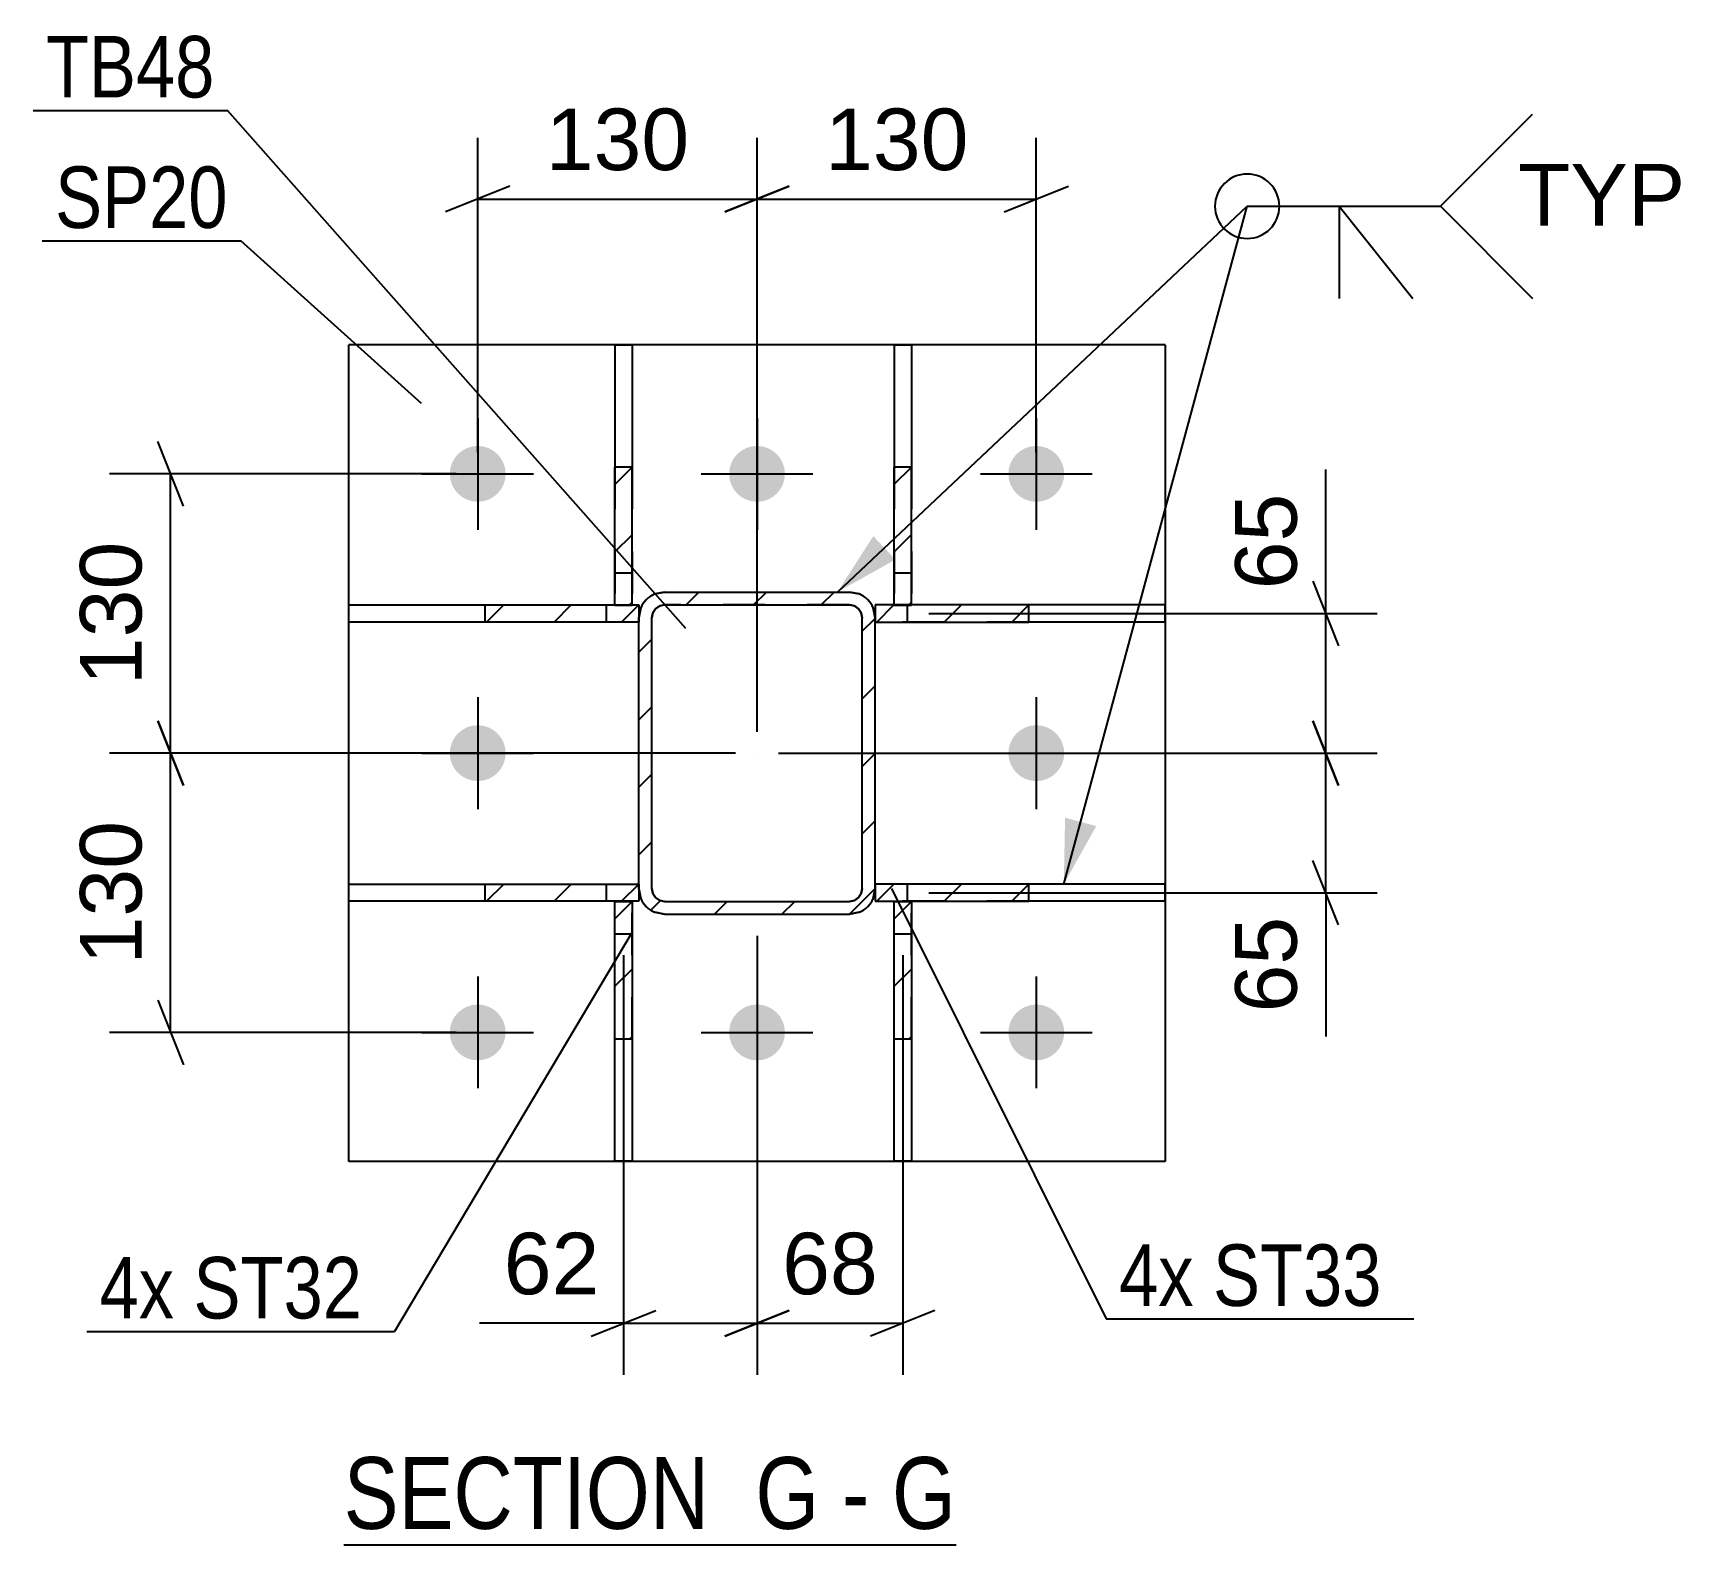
# Model space of a CAD drawing. Header units: millimetres. Extents: x 0 to 841, y 0 to 594.
# Drawn here: x 279 to 355.9, y 116.2 to 186.6 of the extents above; entities that cross this region are included whole.
import ezdxf

# ---------------------------------------------------------------- set-up
doc = ezdxf.new("R2010")
doc.units = ezdxf.units.MM
doc.linetypes.add('DXK_LINE_DOT2', pattern=[3.9198, 1.9599, -1.9599])
doc.linetypes.add('DXK_LINE_DOT3', pattern=[5.9187, 2.979, -0.9799, 0.9799, -0.9799])
doc.styles.add('Arial', font='ARIAL.TTF', dxfattribs={"height": 0.2})
doc.styles.add('Arial Narrow', font='ARIALN.TTF', dxfattribs={"height": 0.2})

# ---------------------------------------------------------------- blocks, each defined once
blk = doc.blocks.new('Unknown-317662454-18 - 1230')
at = {"color": 6, "linetype": 'Continuous'}
blk.add_line((293.461, 116.187), (321.962, 116.187), dxfattribs=at)
at = {"color": 0, "linetype": 'Continuous'}
for points in [[(311.569, 116.937), (311.569, 120.437), (293.461, 120.437), (293.461, 116.937)], [(315.603, 116.937), (315.603, 120.437), (312.619, 120.437), (312.619, 116.937)], [(317.928, 116.937), (317.928, 120.437), (316.653, 120.437), (316.653, 116.937)], [(321.962, 116.937), (321.962, 120.437), (318.978, 120.437), (318.978, 116.937)]]:
    blk.add_wipeout(points, dxfattribs=at)
at = {"color": 7, "linetype": 'Continuous', "style": 'Arial Narrow'}
for s, height, p in [('SECTION ', 3.3405, (293.461, 116.937)), ('G', 3.34, (312.619, 116.937)), ('G', 3.34, (318.978, 116.937)), ('-', 3.34, (316.653, 116.937))]:
    blk.add_text(s, height=height, dxfattribs=at).set_placement(p)
blk = doc.blocks.new('Part-317662454-1393 - 1230')
at = {"linetype": 'Continuous'}
h = blk.add_hatch(dxfattribs=at)
h.set_pattern_fill('', scale=0.7, style=0, pattern_type=0)
h.set_pattern_definition([(45, (319.881, 146.1353), (-1.57154, 1.57154), [])])
h.paths.add_polyline_path([(319.881, 139.726), (319.881, 146.135), (319.081, 146.135), (319.081, 139.726)])
at = {"color": 7, "linetype": 'DXK_LINE_DOT2'}
for p, q in [((319.081, 139.726), (319.081, 146.135)), ((319.081, 146.135), (319.881, 146.135)), ((319.881, 139.726), (319.881, 146.135)), ((319.081, 144.635), (319.881, 144.635))]:
    blk.add_line(p, q, dxfattribs=at)
at = {"color": 2, "linetype": 'Continuous'}
for p, q in [((319.081, 139.726), (319.081, 146.135)), ((319.081, 146.135), (319.881, 146.135)), ((319.881, 146.135), (319.881, 139.726)), ((319.081, 134.046), (319.081, 139.726)), ((319.881, 139.726), (319.081, 139.726)), ((319.881, 139.726), (319.881, 134.046)), ((319.881, 134.046), (319.081, 134.046))]:
    blk.add_line(p, q, dxfattribs=at)
blk = doc.blocks.new('Bolt-317662454-1279 - 1230')
at = {"linetype": 'Continuous'}
for points in [[(300.997, 166.043, -1), (298.397, 166.043, -1)], [(313.997, 166.043, -1), (311.397, 166.043, -1)], [(326.997, 166.043, -1), (324.397, 166.043, -1)], [(300.997, 153.043, -1), (298.397, 153.043, -1)], [(326.997, 153.043, -1), (324.397, 153.043, -1)], [(300.997, 140.043, -1), (298.397, 140.043, -1)], [(313.997, 140.043, -1), (311.397, 140.043, -1)], [(326.997, 140.043, -1), (324.397, 140.043, -1)]]:
    blk.add_hatch(color=1, dxfattribs=at).paths.add_polyline_path(points)
at = {"color": 1, "linetype": 'Continuous'}
for p, q in [((299.697, 168.643), (299.697, 163.443)), ((312.697, 168.643), (312.697, 163.443)), ((325.697, 168.643), (325.697, 163.443)), ((297.097, 166.043), (302.297, 166.043)), ((310.097, 166.043), (315.297, 166.043)), ((323.097, 166.043), (328.297, 166.043)), ((299.697, 155.643), (299.697, 150.443)), ((325.697, 155.643), (325.697, 150.443)), ((297.097, 153.043), (302.297, 153.043)), ((323.097, 153.043), (328.297, 153.043)), ((299.697, 142.643), (299.697, 137.443)), ((312.697, 142.643), (312.697, 137.443)), ((325.697, 142.643), (325.697, 137.443)), ((297.097, 140.043), (302.297, 140.043)), ((310.097, 140.043), (315.297, 140.043)), ((323.097, 140.043), (328.297, 140.043))]:
    blk.add_line(p, q, dxfattribs=at)
blk = doc.blocks.new('Part-317662454-1378 - 1230')
at = {"linetype": 'Continuous'}
h = blk.add_hatch(dxfattribs=at)
h.set_pattern_fill('', scale=0.7, style=0, pattern_type=0)
h.set_pattern_definition([(45, (318.1973, 146.743), (-1.57154, 1.57154), [])])
h.paths.add_polyline_path([(318.106, 146.284), (318.197, 146.743), (318.197, 159.343), (318.106, 159.802), (317.846, 160.192), (317.456, 160.452), (316.997, 160.543), (308.397, 160.543), (307.938, 160.452), (307.549, 160.192), (307.289, 159.802), (307.197, 159.343), (307.197, 146.743), (307.289, 146.284), (307.549, 145.895), (307.938, 145.634), (308.397, 145.543), (316.997, 145.543), (317.456, 145.634), (317.846, 145.895)])
h.paths.add_polyline_path([(317.227, 146.189), (316.997, 146.143), (308.397, 146.143), (308.168, 146.189), (307.973, 146.319), (307.843, 146.513), (307.797, 146.743), (307.797, 159.343), (307.843, 159.573), (307.973, 159.767), (308.168, 159.897), (308.397, 159.943), (316.997, 159.943), (317.227, 159.897), (317.422, 159.767), (317.552, 159.573), (317.597, 159.343), (317.597, 146.743), (317.552, 146.513), (317.422, 146.319)])
at = {"color": 7, "linetype": 'DXK_LINE_DOT2'}
for p, q in [((307.938, 160.452), (308.397, 160.543)), ((308.397, 159.943), (308.168, 159.897)), ((308.397, 160.543), (316.997, 160.543)), ((316.997, 159.943), (308.397, 159.943)), ((316.997, 160.543), (317.456, 160.452)), ((317.227, 159.897), (316.997, 159.943)), ((307.197, 159.343), (307.289, 159.802)), ((307.197, 146.743), (307.197, 159.343)), ((307.843, 159.573), (307.797, 159.343)), ((307.797, 146.743), (307.797, 159.343)), ((307.973, 159.767), (307.843, 159.573)), ((308.168, 159.897), (307.973, 159.767)), ((317.422, 159.767), (317.227, 159.897)), ((317.552, 159.573), (317.422, 159.767)), ((317.597, 159.343), (317.552, 159.573)), ((317.597, 146.743), (317.597, 159.343)), ((318.106, 159.802), (318.197, 159.343)), ((318.197, 146.743), (318.197, 159.343)), ((307.289, 146.284), (307.197, 146.743)), ((307.797, 146.743), (307.843, 146.513)), ((307.843, 146.513), (307.973, 146.319)), ((307.973, 146.319), (308.168, 146.189)), ((308.168, 146.189), (308.397, 146.143)), ((308.397, 146.143), (316.997, 146.143)), ((316.997, 146.143), (317.227, 146.189)), ((317.227, 146.189), (317.422, 146.319)), ((317.422, 146.319), (317.552, 146.513)), ((317.552, 146.513), (317.597, 146.743)), ((318.197, 146.743), (318.106, 146.284)), ((308.397, 145.543), (307.938, 145.634)), ((308.397, 145.543), (316.997, 145.543)), ((317.456, 145.634), (316.997, 145.543))]:
    blk.add_line(p, q, dxfattribs=at)
at = {"color": 2, "linetype": 'Continuous'}
for p, q in [((308.397, 160.543), (307.938, 160.452)), ((308.168, 159.897), (308.397, 159.943)), ((308.397, 160.543), (316.997, 160.543)), ((308.397, 159.943), (316.997, 159.943)), ((317.456, 160.452), (316.997, 160.543)), ((316.997, 159.943), (317.227, 159.897)), ((307.289, 159.802), (307.197, 159.343)), ((307.197, 146.743), (307.197, 159.343)), ((307.797, 159.343), (307.843, 159.573)), ((307.797, 146.743), (307.797, 159.343)), ((307.843, 159.573), (307.973, 159.767)), ((307.973, 159.767), (308.168, 159.897)), ((317.227, 159.897), (317.422, 159.767)), ((317.422, 159.767), (317.552, 159.573)), ((317.552, 159.573), (317.597, 159.343)), ((317.597, 146.743), (317.597, 159.343)), ((318.197, 159.343), (318.106, 159.802)), ((318.197, 146.743), (318.197, 159.343)), ((307.197, 146.743), (307.289, 146.284)), ((307.843, 146.513), (307.797, 146.743)), ((307.973, 146.319), (307.843, 146.513)), ((308.168, 146.189), (307.973, 146.319)), ((308.397, 146.143), (308.168, 146.189)), ((308.397, 146.143), (316.997, 146.143)), ((317.227, 146.189), (316.997, 146.143)), ((317.422, 146.319), (317.227, 146.189)), ((317.552, 146.513), (317.422, 146.319)), ((317.597, 146.743), (317.552, 146.513)), ((318.106, 146.284), (318.197, 146.743)), ((307.938, 145.634), (308.397, 145.543)), ((308.397, 145.543), (316.997, 145.543)), ((316.997, 145.543), (317.456, 145.634))]:
    blk.add_line(p, q, dxfattribs=at)
at = {"color": 7, "linetype": 'DXK_LINE_DOT3'}
blk.add_line((312.697, 153.043), (312.697, 153.043), dxfattribs=at)
at = {"color": 7, "linetype": 'DXK_LINE_DOT2'}
for centre, start, end in [((308.397, 159.343), 112.5, 157.5), ((316.997, 159.343), 22.5, 67.5), ((308.397, 146.743), 202.5, 247.5), ((316.997, 146.743), 292.5, 337.5)]:
    blk.add_arc(centre, 1.2, start, end, dxfattribs=at)
at = {"color": 2, "linetype": 'Continuous'}
for centre, start, end in [((308.397, 159.343), 112.5, 157.5), ((316.997, 159.343), 22.5, 67.5), ((308.397, 146.743), 202.5, 247.5), ((316.997, 146.743), 292.5, 337.5)]:
    blk.add_arc(centre, 1.2, start, end, dxfattribs=at)
blk = doc.blocks.new('Part-317662454-1418 - 1230')
at = {"linetype": 'Continuous'}
h = blk.add_hatch(dxfattribs=at)
h.set_pattern_fill('', scale=0.7, style=0, pattern_type=0)
h.set_pattern_definition([(45, (307.1972, 159.946), (-1.57154, 1.57154), [])])
h.paths.add_polyline_path([(307.197, 159.146), (307.197, 159.946), (300.04, 159.946), (300.04, 159.146)])
at = {"color": 2, "linetype": 'Continuous'}
for p, q in [((293.698, 159.146), (293.698, 159.946)), ((293.698, 159.946), (300.04, 159.946)), ((300.04, 159.946), (307.197, 159.946)), ((300.04, 159.146), (300.04, 159.946)), ((307.197, 159.946), (307.197, 159.146)), ((300.04, 159.146), (293.698, 159.146)), ((307.197, 159.146), (300.04, 159.146))]:
    blk.add_line(p, q, dxfattribs=at)
at = {"color": 7, "linetype": 'DXK_LINE_DOT2'}
for p, q in [((300.04, 159.946), (307.197, 159.946)), ((305.697, 159.146), (305.697, 159.946)), ((307.197, 159.946), (307.197, 159.146)), ((307.197, 159.146), (300.04, 159.146))]:
    blk.add_line(p, q, dxfattribs=at)
blk = doc.blocks.new('Part-317662454-1354 - 1230')
at = {"linetype": 'Continuous'}
h = blk.add_hatch(dxfattribs=at)
h.set_pattern_fill('', scale=0.7, style=0, pattern_type=0)
h.set_pattern_definition([(45, (325.3546, 159.9457), (-1.57154, 1.57154), [])])
h.paths.add_polyline_path([(325.355, 159.146), (325.355, 159.946), (318.198, 159.946), (318.198, 159.146)])
at = {"color": 7, "linetype": 'DXK_LINE_DOT2'}
for p, q in [((325.355, 159.946), (318.198, 159.946)), ((318.198, 159.946), (318.198, 159.146)), ((319.698, 159.146), (319.698, 159.946)), ((325.355, 159.146), (318.198, 159.146))]:
    blk.add_line(p, q, dxfattribs=at)
at = {"color": 2, "linetype": 'Continuous'}
for p, q in [((325.355, 159.946), (318.198, 159.946)), ((318.198, 159.946), (318.198, 159.146)), ((331.698, 159.946), (325.355, 159.946)), ((325.355, 159.146), (325.355, 159.946)), ((331.698, 159.146), (331.698, 159.946)), ((318.198, 159.146), (325.355, 159.146)), ((331.698, 159.146), (325.355, 159.146))]:
    blk.add_line(p, q, dxfattribs=at)
blk = doc.blocks.new('Part-317662454-1338 - 1230')
at = {"color": 2, "linetype": 'Continuous'}
for p, q in [((331.697, 172.043), (293.697, 172.043)), ((293.697, 134.043), (293.697, 172.043)), ((331.697, 172.043), (331.697, 134.043)), ((331.697, 134.043), (293.697, 134.043))]:
    blk.add_line(p, q, dxfattribs=at)
blk = doc.blocks.new('Part-317662454-1398 - 1230')
at = {"linetype": 'Continuous'}
h = blk.add_hatch(dxfattribs=at)
h.set_pattern_fill('', scale=0.7, style=0, pattern_type=0)
h.set_pattern_definition([(45, (306.8816, 146.1353), (-1.57154, 1.57154), [])])
h.paths.add_polyline_path([(306.882, 139.726), (306.882, 146.135), (306.082, 146.135), (306.082, 139.726)])
at = {"color": 7, "linetype": 'DXK_LINE_DOT2'}
for p, q in [((306.082, 139.726), (306.082, 146.135)), ((306.082, 146.135), (306.882, 146.135)), ((306.882, 139.726), (306.882, 146.135)), ((306.082, 144.635), (306.882, 144.635))]:
    blk.add_line(p, q, dxfattribs=at)
at = {"color": 2, "linetype": 'Continuous'}
for p, q in [((306.082, 139.726), (306.082, 146.135)), ((306.082, 146.135), (306.882, 146.135)), ((306.882, 146.135), (306.882, 139.726)), ((306.082, 134.046), (306.082, 139.726)), ((306.882, 139.726), (306.082, 139.726)), ((306.882, 139.726), (306.882, 134.046)), ((306.882, 134.046), (306.082, 134.046))]:
    blk.add_line(p, q, dxfattribs=at)
blk = doc.blocks.new('Part-317662454-1403 - 1230')
at = {"linetype": 'Continuous'}
h = blk.add_hatch(dxfattribs=at)
h.set_pattern_fill('', scale=0.7, style=0, pattern_type=0)
h.set_pattern_definition([(45, (319.8816, 166.356), (-1.57154, 1.57154), [])])
h.paths.add_polyline_path([(319.882, 159.936), (319.882, 166.356), (319.082, 166.356), (319.082, 159.936)])
at = {"color": 2, "linetype": 'Continuous'}
for p, q in [((319.081, 172.046), (319.082, 166.356)), ((319.081, 172.046), (319.881, 172.046)), ((319.881, 172.046), (319.882, 166.356)), ((319.082, 159.936), (319.082, 166.356)), ((319.882, 166.356), (319.082, 166.356)), ((319.882, 159.936), (319.882, 166.356)), ((319.082, 159.936), (319.882, 159.936))]:
    blk.add_line(p, q, dxfattribs=at)
at = {"color": 7, "linetype": 'DXK_LINE_DOT2'}
for p, q in [((319.082, 166.356), (319.082, 159.936)), ((319.882, 166.356), (319.882, 159.936)), ((319.082, 161.436), (319.882, 161.436)), ((319.082, 159.936), (319.882, 159.936))]:
    blk.add_line(p, q, dxfattribs=at)
blk = doc.blocks.new('Part-317662454-1408 - 1230')
at = {"linetype": 'Continuous'}
h = blk.add_hatch(dxfattribs=at)
h.set_pattern_fill('', scale=0.7, style=0, pattern_type=0)
h.set_pattern_definition([(45, (306.8822, 166.356), (-1.57154, 1.57154), [])])
h.paths.add_polyline_path([(306.882, 159.936), (306.882, 166.356), (306.082, 166.356), (306.082, 159.936)])
at = {"color": 2, "linetype": 'Continuous'}
for p, q in [((306.082, 172.046), (306.082, 166.356)), ((306.082, 172.046), (306.882, 172.046)), ((306.882, 172.046), (306.882, 166.356)), ((306.082, 159.936), (306.082, 166.356)), ((306.882, 166.356), (306.082, 166.356)), ((306.882, 159.936), (306.882, 166.356)), ((306.082, 159.936), (306.882, 159.936))]:
    blk.add_line(p, q, dxfattribs=at)
at = {"color": 7, "linetype": 'DXK_LINE_DOT2'}
for p, q in [((306.082, 166.356), (306.082, 159.936)), ((306.882, 166.356), (306.882, 159.936)), ((306.082, 161.436), (306.882, 161.436)), ((306.082, 159.936), (306.882, 159.936))]:
    blk.add_line(p, q, dxfattribs=at)
blk = doc.blocks.new('Part-317662454-1413 - 1230')
at = {"linetype": 'Continuous'}
h = blk.add_hatch(dxfattribs=at)
h.set_pattern_fill('', scale=0.7, style=0, pattern_type=0)
h.set_pattern_definition([(45, (307.1972, 146.946), (-1.57154, 1.57154), [])])
h.paths.add_polyline_path([(307.197, 146.146), (307.197, 146.946), (300.04, 146.946), (300.04, 146.146)])
at = {"color": 2, "linetype": 'Continuous'}
for p, q in [((293.698, 146.146), (293.698, 146.946)), ((293.698, 146.946), (300.04, 146.946)), ((300.04, 146.946), (307.197, 146.946)), ((300.04, 146.146), (300.04, 146.946)), ((307.197, 146.946), (307.197, 146.146)), ((300.04, 146.146), (293.698, 146.146)), ((307.197, 146.146), (300.04, 146.146))]:
    blk.add_line(p, q, dxfattribs=at)
at = {"color": 7, "linetype": 'DXK_LINE_DOT2'}
for p, q in [((300.04, 146.946), (307.197, 146.946)), ((305.697, 146.146), (305.697, 146.946)), ((307.197, 146.946), (307.197, 146.146)), ((307.197, 146.146), (300.04, 146.146))]:
    blk.add_line(p, q, dxfattribs=at)
blk = doc.blocks.new('Part-317662454-1423 - 1230')
at = {"linetype": 'Continuous'}
h = blk.add_hatch(dxfattribs=at)
h.set_pattern_fill('', scale=0.7, style=0, pattern_type=0)
h.set_pattern_definition([(45, (325.3546, 146.9457), (-1.57154, 1.57154), [])])
h.paths.add_polyline_path([(325.355, 146.146), (325.355, 146.946), (318.198, 146.946), (318.198, 146.146)])
at = {"color": 7, "linetype": 'DXK_LINE_DOT2'}
for p, q in [((325.355, 146.946), (318.198, 146.946)), ((318.198, 146.946), (318.198, 146.146)), ((319.698, 146.146), (319.698, 146.946)), ((325.355, 146.146), (318.198, 146.146))]:
    blk.add_line(p, q, dxfattribs=at)
at = {"color": 2, "linetype": 'Continuous'}
for p, q in [((325.355, 146.946), (318.198, 146.946)), ((318.198, 146.946), (318.198, 146.146)), ((331.698, 146.946), (325.355, 146.946)), ((325.355, 146.146), (325.355, 146.946)), ((331.698, 146.146), (331.698, 146.946)), ((318.198, 146.146), (325.355, 146.146)), ((331.698, 146.146), (325.355, 146.146))]:
    blk.add_line(p, q, dxfattribs=at)
blk = doc.blocks.new('StraightDimension-317662454-1568 - 1230')
at = {"color": 7, "linetype": 'Continuous'}
for p, q in [((299.697, 167.043), (299.697, 181.683)), ((312.697, 154.043), (312.697, 181.683)), ((301.197, 179.433), (298.197, 178.233)), ((311.197, 178.233), (314.197, 179.433)), ((299.697, 178.833), (312.697, 178.833))]:
    blk.add_line(p, q, dxfattribs=at)
at = {"color": 0}
blk.add_wipeout([(310.133, 179.583), (310.133, 183.783), (302.262, 183.783), (302.262, 179.583)], dxfattribs=at)
at = {"color": 3, "style": 'Arial'}
blk.add_text('130', height=2.8652, dxfattribs=at).set_placement((302.862, 180.183))
blk = doc.blocks.new('StraightDimension-317662454-1555 - 1230')
at = {"color": 7, "linetype": 'Continuous'}
for p, q in [((338.567, 154.543), (339.767, 151.543)), ((313.697, 153.043), (341.567, 153.043)), ((339.167, 146.546), (339.167, 153.043)), ((339.767, 145.046), (338.567, 148.046)), ((320.698, 146.546), (341.567, 146.546)), ((339.167, 146.546), (339.167, 139.848)), ((339.167, 146.546), (339.167, 139.848))]:
    blk.add_line(p, q, dxfattribs=at)
at = {"color": 0}
blk.add_wipeout([(338.417, 146.021), (334.217, 146.021), (334.217, 140.373), (338.417, 140.373)], dxfattribs=at)
at = {"color": 3, "style": 'Arial'}
blk.add_text('65', height=2.8652, rotation=90.00021, dxfattribs=at).set_placement((337.817, 140.973))
blk = doc.blocks.new('StraightDimension-317662454-1541 - 1230')
at = {"color": 7, "linetype": 'Continuous'}
for p, q in [((339.167, 159.546), (339.167, 166.243)), ((339.167, 159.546), (339.167, 166.243)), ((338.567, 161.046), (339.767, 158.046)), ((320.698, 159.546), (341.567, 159.546)), ((339.167, 153.043), (339.167, 159.546)), ((339.767, 151.543), (338.567, 154.543)), ((313.697, 153.043), (341.567, 153.043))]:
    blk.add_line(p, q, dxfattribs=at)
at = {"color": 0}
blk.add_wipeout([(338.417, 165.718), (334.217, 165.718), (334.217, 160.071), (338.417, 160.071)], dxfattribs=at)
at = {"color": 3, "style": 'Arial'}
blk.add_text('65', height=2.8652, rotation=90.00021, dxfattribs=at).set_placement((337.817, 160.671))
blk = doc.blocks.new('StraightDimension-317662454-1528 - 1230')
at = {"color": 7, "linetype": 'Continuous'}
for p, q in [((312.697, 144.543), (312.697, 124.105)), ((306.482, 143.635), (306.482, 124.105)), ((304.982, 125.905), (307.982, 127.105)), ((314.197, 127.105), (311.197, 125.905)), ((306.482, 126.505), (299.784, 126.505)), ((306.482, 126.505), (299.784, 126.505)), ((306.482, 126.505), (312.697, 126.505))]:
    blk.add_line(p, q, dxfattribs=at)
at = {"color": 0}
blk.add_wipeout([(305.957, 127.255), (305.957, 131.455), (300.309, 131.455), (300.309, 127.255)], dxfattribs=at)
at = {"color": 3, "style": 'Arial'}
blk.add_text('62', height=2.8652, dxfattribs=at).set_placement((300.909, 127.855))
blk = doc.blocks.new('StraightDimension-317662454-1486 - 1230')
at = {"color": 7, "linetype": 'Continuous'}
for p, q in [((286.001, 164.543), (284.801, 167.543)), ((298.697, 166.043), (282.551, 166.043)), ((285.401, 153.043), (285.401, 166.043)), ((284.801, 154.543), (286.001, 151.543)), ((311.697, 153.043), (282.551, 153.043))]:
    blk.add_line(p, q, dxfattribs=at)
at = {"color": 0}
blk.add_wipeout([(284.651, 163.479), (280.451, 163.479), (280.451, 155.608), (284.651, 155.608)], dxfattribs=at)
at = {"color": 3, "style": 'Arial'}
blk.add_text('130', height=2.8652, rotation=90.00021, dxfattribs=at).set_placement((284.051, 156.208))
blk = doc.blocks.new('StraightDimension-317662454-1511 - 1230')
at = {"color": 7, "linetype": 'Continuous'}
for p, q in [((286.001, 151.543), (284.801, 154.543)), ((311.697, 153.043), (282.551, 153.043)), ((285.401, 140.043), (285.401, 153.043)), ((284.801, 141.543), (286.001, 138.543)), ((298.697, 140.043), (282.551, 140.043))]:
    blk.add_line(p, q, dxfattribs=at)
at = {"color": 0}
blk.add_wipeout([(284.651, 150.479), (280.451, 150.479), (280.451, 142.608), (284.651, 142.608)], dxfattribs=at)
at = {"color": 3, "style": 'Arial'}
blk.add_text('130', height=2.8652, rotation=90.00021, dxfattribs=at).set_placement((284.051, 143.208))
blk = doc.blocks.new('StraightDimension-317662454-1535 - 1230')
at = {"color": 7, "linetype": 'Continuous'}
for p, q in [((312.697, 144.543), (312.697, 124.105)), ((319.481, 143.635), (319.481, 124.105)), ((311.197, 125.905), (314.197, 127.105)), ((320.981, 127.105), (317.981, 125.905)), ((312.697, 126.505), (319.481, 126.505))]:
    blk.add_line(p, q, dxfattribs=at)
at = {"color": 0}
blk.add_wipeout([(318.913, 127.255), (318.913, 131.455), (313.266, 131.455), (313.266, 127.255)], dxfattribs=at)
at = {"color": 3, "style": 'Arial'}
blk.add_text('68', height=2.8652, dxfattribs=at).set_placement((313.866, 127.855))
blk = doc.blocks.new('StraightDimension-317662454-1584 - 1230')
at = {"color": 7, "linetype": 'Continuous'}
for p, q in [((312.697, 154.043), (312.697, 181.683)), ((325.697, 167.043), (325.697, 181.683)), ((314.197, 179.433), (311.197, 178.233)), ((324.197, 178.233), (327.197, 179.433)), ((312.697, 178.833), (325.697, 178.833))]:
    blk.add_line(p, q, dxfattribs=at)
at = {"color": 0}
blk.add_wipeout([(323.133, 179.583), (323.133, 183.783), (315.262, 183.783), (315.262, 179.583)], dxfattribs=at)
at = {"color": 3, "style": 'Arial'}
blk.add_text('130', height=2.8652, dxfattribs=at).set_placement((315.862, 180.183))
blk = doc.blocks.new('Mark-317662454-1333 - 1230')
at = {"color": 30, "linetype": 'Continuous'}
for p in [(279.428, 176.889), (297.078, 169.314)]:
    blk.add_line(p, (288.667, 176.889), dxfattribs=at)
at = {"color": 0}
blk.add_wipeout([(288.067, 177.489), (288.067, 180.489), (280.028, 180.489), (280.028, 177.489)], dxfattribs=at)
blk.add_wipeout([(288.067, 177.489), (288.067, 180.489), (280.028, 180.489), (280.028, 177.489)], dxfattribs=at)
at = {"color": 3, "style": 'Arial Narrow'}
blk.add_text('SP20', height=2.8633, dxfattribs=at).set_placement((280.028, 177.489))
blk = doc.blocks.new('WeldMark-317662454-1601 - 1230')
at = {"linetype": 'Continuous'}
for points in [[(319.137, 162.053), (316.439, 160.543), (318.109, 163.145)], [(328.484, 149.646), (326.977, 146.946), (327.036, 150.037)]]:
    blk.add_hatch(color=30, dxfattribs=at).paths.add_polyline_path(points)
at = {"color": 30, "linetype": 'Continuous'}
for p, q in [((316.439, 160.543), (335.513, 178.499)), ((326.977, 146.946), (335.513, 178.499)), ((335.513, 178.499), (344.513, 178.499))]:
    blk.add_line(p, q, dxfattribs=at)
at = {"color": 3, "linetype": 'Continuous'}
for q in [(343.227, 174.213), (339.798, 174.213)]:
    blk.add_line((339.798, 178.499), q, dxfattribs=at)
for start, end in [(90, 270), (270, 90)]:
    blk.add_arc((335.513, 178.499), 1.5, start, end, dxfattribs=at)
at = {"color": 0, "linetype": 'Continuous'}
blk.add_wipeout([(355.888, 177.599), (355.888, 180.599), (348.113, 180.599), (348.113, 177.599)], dxfattribs=at)
blk.add_wipeout([(355.888, 177.599), (355.888, 180.599), (348.113, 180.599), (348.113, 177.599)], dxfattribs=at)
at = {"color": 3, "linetype": 'Continuous'}
for q in [(348.798, 182.785), (348.798, 174.213)]:
    blk.add_line((344.513, 178.499), q, dxfattribs=at)
at = {"color": 3, "linetype": 'Continuous', "style": 'Arial'}
blk.add_text('TYP', height=2.8652, dxfattribs=at).set_placement((348.113, 177.599))
blk = doc.blocks.new('MarkSet-317662454-1683 - 1230')
at = {"color": 30, "linetype": 'Continuous'}
for p, q in [((318.955, 146.747), (328.95, 126.714)), ((328.95, 126.714), (343.276, 126.714))]:
    blk.add_line(p, q, dxfattribs=at)
at = {"color": 0}
for points in [[(333.022, 127.314), (333.022, 130.314), (329.55, 130.314), (329.55, 127.314)], [(341.776, 127.314), (341.776, 130.314), (333.922, 130.314), (333.922, 127.314)]]:
    blk.add_wipeout(points, dxfattribs=at)
for points in [[(333.022, 127.314), (333.022, 130.314), (329.55, 130.314), (329.55, 127.314)], [(341.776, 127.314), (341.776, 130.314), (333.922, 130.314), (333.922, 127.314)]]:
    blk.add_wipeout(points, dxfattribs=at)
at = {"color": 3, "style": 'Arial Narrow'}
for s, p in [('4x', (329.55, 127.314)), ('ST33', (333.922, 127.314))]:
    blk.add_text(s, height=2.8633, dxfattribs=at).set_placement(p)
blk = doc.blocks.new('Mark-317662454-1374 - 1230')
at = {"color": 30, "linetype": 'Continuous'}
for p in [(279, 182.963), (309.382, 158.845)]:
    blk.add_line(p, (288.054, 182.963), dxfattribs=at)
at = {"color": 0}
blk.add_wipeout([(287.454, 183.563), (287.454, 186.563), (279.6, 186.563), (279.6, 183.563)], dxfattribs=at)
blk.add_wipeout([(287.454, 183.563), (287.454, 186.563), (279.6, 186.563), (279.6, 183.563)], dxfattribs=at)
at = {"color": 3, "style": 'Arial Narrow'}
blk.add_text('TB48', height=2.8633, dxfattribs=at).set_placement((279.6, 183.563))
blk = doc.blocks.new('MarkSet-317662454-1653 - 1230')
at = {"color": 30, "linetype": 'Continuous'}
for p in [(306.882, 144.718), (281.496, 126.129)]:
    blk.add_line(p, (295.823, 126.129), dxfattribs=at)
at = {"color": 0}
for points in [[(285.568, 126.729), (285.568, 129.729), (282.096, 129.729), (282.096, 126.729)], [(294.323, 126.729), (294.323, 129.729), (286.468, 129.729), (286.468, 126.729)]]:
    blk.add_wipeout(points, dxfattribs=at)
for points in [[(285.568, 126.729), (285.568, 129.729), (282.096, 129.729), (282.096, 126.729)], [(294.323, 126.729), (294.323, 129.729), (286.468, 129.729), (286.468, 126.729)]]:
    blk.add_wipeout(points, dxfattribs=at)
at = {"color": 3, "style": 'Arial Narrow'}
for s, p in [('4x', (282.096, 126.729)), ('ST32', (286.468, 126.729))]:
    blk.add_text(s, height=2.8633, dxfattribs=at).set_placement(p)

msp = doc.modelspace()

# ---------------------------------------------------------------- block references
for name in ['Part-317662454-1338 - 1230', 'Part-317662454-1408 - 1230', 'Part-317662454-1403 - 1230', 'Bolt-317662454-1279 - 1230', 'Part-317662454-1418 - 1230', 'Part-317662454-1378 - 1230', 'Part-317662454-1354 - 1230', 'Part-317662454-1413 - 1230', 'Part-317662454-1423 - 1230', 'Part-317662454-1398 - 1230', 'Part-317662454-1393 - 1230', 'Unknown-317662454-18 - 1230']:
    msp.add_blockref(name, (0, 0))

# ---------------------------------------------------------------- next in the draw order: block references
for name in ['StraightDimension-317662454-1568 - 1230', 'Mark-317662454-1333 - 1230']:
    msp.add_blockref(name, (0, 0))

# ---------------------------------------------------------------- next in the draw order: block references
for name in ['StraightDimension-317662454-1486 - 1230', 'StraightDimension-317662454-1555 - 1230']:
    msp.add_blockref(name, (0, 0))

# ---------------------------------------------------------------- next in the draw order: block references
for name in ['Mark-317662454-1374 - 1230', 'StraightDimension-317662454-1541 - 1230', 'StraightDimension-317662454-1528 - 1230']:
    msp.add_blockref(name, (0, 0))

# ---------------------------------------------------------------- next in the draw order: block references
msp.add_blockref('StraightDimension-317662454-1511 - 1230', (0, 0))

# ---------------------------------------------------------------- next in the draw order: block references
for name in ['StraightDimension-317662454-1584 - 1230', 'MarkSet-317662454-1653 - 1230', 'StraightDimension-317662454-1535 - 1230']:
    msp.add_blockref(name, (0, 0))

# ---------------------------------------------------------------- next in the draw order: block references
msp.add_blockref('WeldMark-317662454-1601 - 1230', (0, 0))

# ---------------------------------------------------------------- next in the draw order: block references
msp.add_blockref('MarkSet-317662454-1683 - 1230', (0, 0))

doc.saveas('drawing.dxf')
